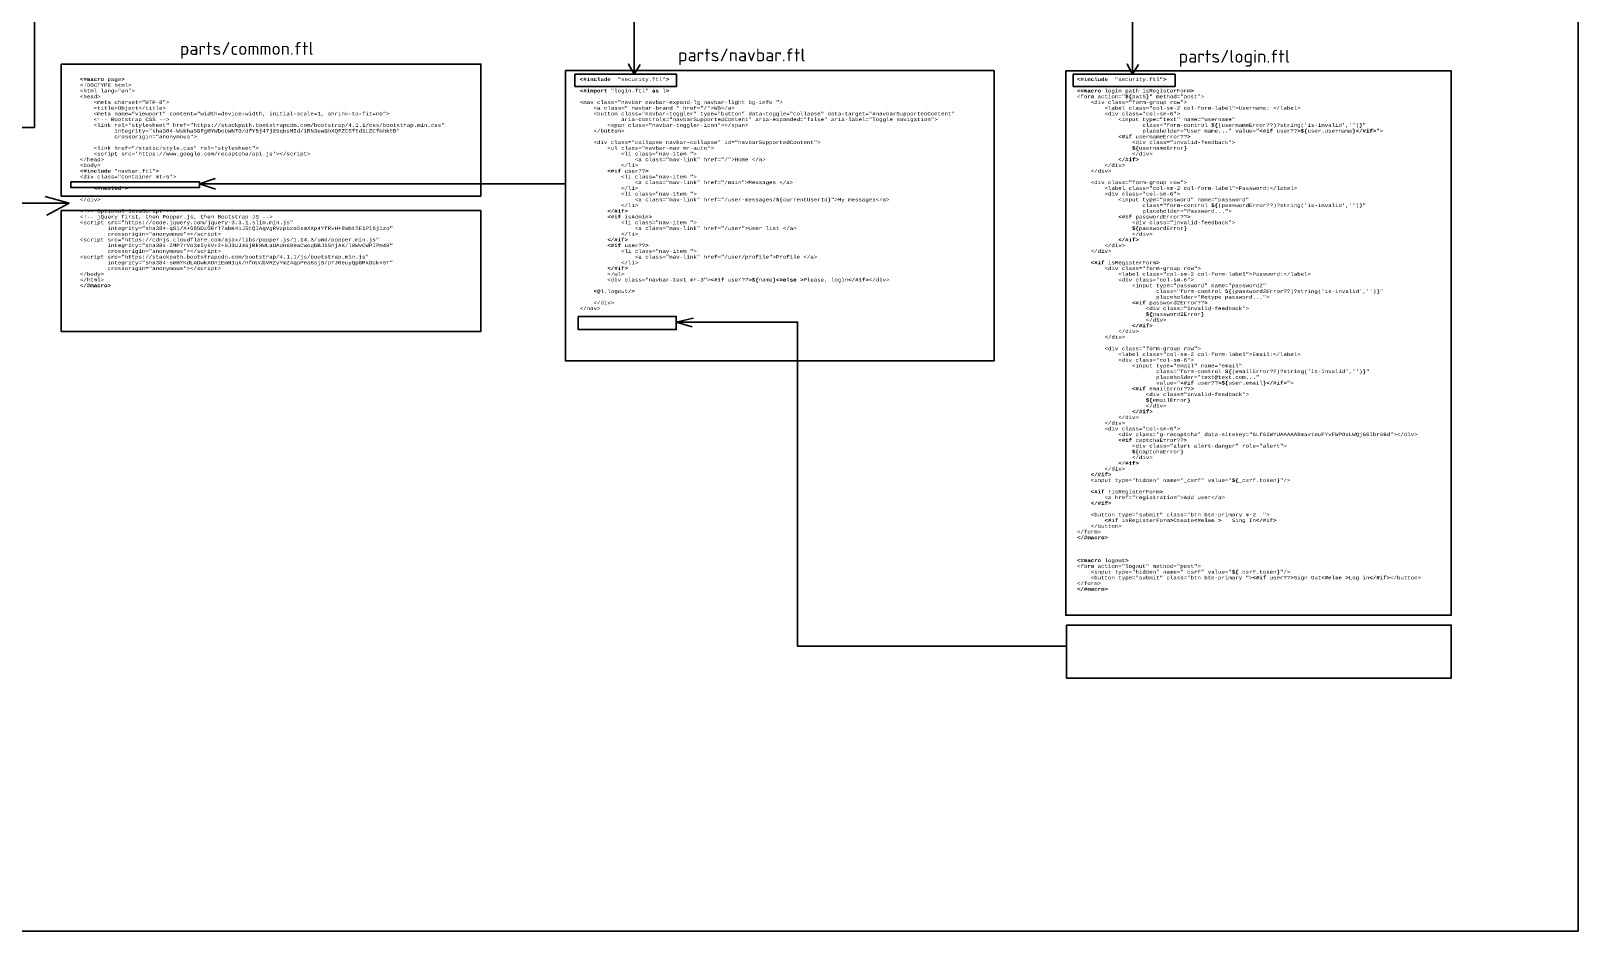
# Model space of a CAD drawing. Header units: millimetres. Extents: x 4539 to 8258, y 1617 to 3785.
# Drawn here: x 7413 to 8258, y 1872 to 2363 of the extents above; entities that cross this region are included whole.
import ezdxf

# ---------------------------------------------------------------- set-up
doc = ezdxf.new("R2010")
doc.units = ezdxf.units.MM
doc.styles.get("Standard").update_dxf_attribs({"font": 'arial.ttf'})

msp = doc.modelspace()

# ---------------------------------------------------------------- linework, layer by layer
at = {"color": 4, "lineweight": 30}
msp.add_lwpolyline([(6762.55, 2735.07), (8257.76, 2735.07), (8257.76, 1871.78), (6762.55, 1871.78)], close=True, dxfattribs=at)
at = {"color": 64, "lineweight": 30}
msp.add_lwpolyline([(7746.13, 2546.28), (7427.93, 2546.28), (7427.93, 2508.05), (7414.79, 2508.05), (7414.79, 2310.29), (7043.62, 2310.29), (7043.62, 2147.3), (7037.38, 2160.75), (7043.62, 2147.3), (7051.46, 2160.55)], dxfattribs=at)
at = {"color": 2, "lineweight": 30}
for points in [[(7742.23, 2368.97), (7742.23, 2339.3), (7739.21, 2344.85), (7742.23, 2339.3), (7745.55, 2344.58)], [(8014.43, 2368.97), (8014.43, 2339.3), (8011.42, 2344.85), (8014.43, 2339.3), (8017.76, 2344.58)]]:
    msp.add_lwpolyline(points, dxfattribs=at)
at = {"color": 3, "lineweight": 30}
for points in [[(7429.36, 2344.88), (7658.56, 2344.88), (7658.56, 2272.84), (7429.36, 2272.84)], [(7429.36, 2264.92), (7658.56, 2264.92), (7658.56, 2198.97), (7429.36, 2198.97)]]:
    msp.add_lwpolyline(points, close=True, dxfattribs=at)
at = {"color": 1, "lineweight": 30}
for points in [[(7704.64, 2341.36), (7938.83, 2341.36), (7938.83, 2182.91), (7704.64, 2182.91)], [(7434.53, 2280.69), (7504.76, 2280.69), (7504.76, 2277.54), (7434.53, 2277.54)]]:
    msp.add_lwpolyline(points, close=True, dxfattribs=at)
at = {"color": 6, "lineweight": 30}
for points in [[(7977.98, 2341.14), (8188.53, 2341.14), (8188.53, 2044.1), (7977.98, 2044.1)], [(7711.72, 2207.21), (7765.26, 2207.21), (7765.26, 2200.03), (7711.72, 2200.03)], [(7978.35, 2038.73), (8188.53, 2038.73), (8188.53, 2009.85), (7978.35, 2009.85)]]:
    msp.add_lwpolyline(points, close=True, dxfattribs=at)
at = {"color": 2, "lineweight": 30}
for points in [[(7709.88, 2339.3), (7765.43, 2339.3), (7765.43, 2332.72), (7709.88, 2332.72)], [(7982.09, 2339.3), (8037.64, 2339.3), (8037.64, 2332.72), (7982.09, 2332.72)]]:
    msp.add_lwpolyline(points, close=True, dxfattribs=at)
at = {"color": 1, "lineweight": 30}
msp.add_lwpolyline([(7704.64, 2279.55), (7504.76, 2279.55), (7513.32, 2282.4), (7504.76, 2279.55), (7513.5, 2276.65)], dxfattribs=at)
at = {"color": 3, "lineweight": 30}
msp.add_lwpolyline([(7420.62, 2272.62), (7433.6, 2269), (7421.5, 2262.47), (7433.6, 2269), (7130.31, 2269)], dxfattribs=at)
at = {"color": 6, "lineweight": 30}
msp.add_lwpolyline([(7978.35, 2027.23), (7831.47, 2027.23), (7831.47, 2204.07), (7831.47, 2204.07), (7831.47, 2204.07), (7765.26, 2204.07), (7774.37, 2206.16), (7765.26, 2204.07), (7773.83, 2201.58)], dxfattribs=at)

# ---------------------------------------------------------------- texts
at = {"attachment_point": 1}
for s, width, insert, char_height in [('{\\fISOCPEUR|b0|i0|c0|p34;parts/common.ftl}', 101.5882, (7494.09, 2356.9), 7), ('{\\fISOCPEUR|b0|i0|c0|p34;parts/navbar.ftl}', 101.5882, (7766.2, 2353.4), 7), ('{\\fISOCPEUR|b0|i0|c0|p34;parts/login.ftl}', 101.5882, (8039.62, 2352.63), 7), ('{\\fCourier New|b1|i0|c204|p49;\\H0.75x;\\C23;\\c3307724;<#macro \\fCourier New|b0|i0|c204|p49;\\C9;\\c13023145;page\\fCourier New|b1|i0|c204|p49;\\C23;\\c3307724;>^J\\fCourier New|b0|i0|c204|p49;\\C43;\\c6995944;<!DOCTYPE \\C9;\\c12237498;html\\C43;\\c6995944;>^J<html \\C9;\\c12237498;lang=\\C73;\\c6406821;"en"\\C43;\\c6995944;>^J<head>^J    <meta \\C9;\\c12237498;charset=\\C73;\\c6406821;"UTF-8"\\C43;\\c6995944;>^J    <title>\\C9;\\c13023145;Object\\C43;\\c6995944;</title>^J    <meta \\C9;\\c12237498;name=\\C73;\\c6406821;"viewport" \\C9;\\c12237498;content=\\C73;\\c6406821;"width=device-width, initial-scale=1, shrink-to-fit=no"\\C43;\\c6995944;>^J    \\C8;<!-- Bootstrap CSS -->^J    \\C43;\\c6995944;<link \\C9;\\c12237498;rel=\\C73;\\c6406821;"stylesheet" \\C9;\\c12237498;href=\\C73;\\c6406821;"https://stackpath.bootstrapcdn.com/bootstrap/4.1.1/css/bootstrap.min.css"^J          \\C9;\\c12237498;integrity=\\C73;\\c6406821;"sha384-WskhaSGFgHYWDcbwN70/dfYBj47jz9qbsMId/iRN3ewGhXQFZCSftd1LZCfmhktB"^J          \\C9;\\c12237498;crossorigin=\\C73;\\c6406821;"anonymous"\\C43;\\c6995944;>^J^J    <link \\C9;\\c12237498;href=\\C73;\\c6406821;"/static/style.css" \\C9;\\c12237498;rel=\\C73;\\c6406821;"stylesheet"\\C43;\\c6995944;>^J    <script \\C9;\\c12237498;src=\\C73;\\c6406821;\'https://www.google.com/recaptcha/api.js\'\\C43;\\c6995944;></script>^J</head>^J<body>^J\\fCourier New|b1|i0|c204|p49;\\C23;\\c3307724;<#include \\fCourier New|b0|i0|c204|p49;\\C75;\\c5867370;"navbar.ftl"\\fCourier New|b1|i0|c204|p49;\\C23;\\c3307724;>^J\\fCourier New|b0|i0|c204|p49;\\C43;\\c6995944;<div \\C9;\\c12237498;class=\\C73;\\c6406821;"container mt-5"\\C43;\\c6995944;>\\fCourier New|b0|i0|c0|p49;\\P\\fCourier New|b0|i0|c204|p49;^J    \\fCourier New|b1|i0|c204|p49;\\C23;\\c3307724;<#nested >\\fCourier New|b1|i0|c0|p49;\\P\\fCourier New|b1|i0|c204|p49;^J\\fCourier New|b0|i0|c204|p49;\\C43;\\c6995944;</div>^J^J\\C8;<!-- Optional JavaScript -->^J<!-- jQuery first, then Popper.js, then Bootstrap JS -->^J\\C43;\\c6995944;<script \\C9;\\c12237498;src=\\C73;\\c6406821;"https://code.jquery.com/jquery-3.3.1.slim.min.js"^J        \\C9;\\c12237498;integrity=\\C73;\\c6406821;"sha384-q8i/X+965DzO0rT7abK41JStQIAqVgRVzpbzo5smXKp4YfRvH+8abtTE1Pi6jizo"^J        \\C9;\\c12237498;crossorigin=\\C73;\\c6406821;"anonymous"\\C43;\\c6995944;></script>^J<script \\C9;\\c12237498;src=\\C73;\\c6406821;"https://cdnjs.cloudflare.com/ajax/libs/popper.js/1.14.3/umd/popper.min.js"^J        \\C9;\\c12237498;integrity=\\C73;\\c6406821;"sha384-ZMP7rVo3mIykV+2+9J3UJ46jBk0WLaUAdn689aCwoqbBJiSnjAK/l8WvCWPIPm49"^J        \\C9;\\c12237498;crossorigin=\\C73;\\c6406821;"anonymous"\\C43;\\c6995944;></script>^J<script \\C9;\\c12237498;src=\\C73;\\c6406821;"https://stackpath.bootstrapcdn.com/bootstrap/4.1.1/js/bootstrap.min.js"^J        \\C9;\\c12237498;integrity=\\C73;\\c6406821;"sha384-smHYKdLADwkXOn1EmN1qk/HfnUcbVRZyYmZ4qpPea6sjB/pTJ0euyQp0Mk8ck+5T"^J        \\C9;\\c12237498;crossorigin=\\C73;\\c6406821;"anonymous"\\C43;\\c6995944;></script>^J</body>^J</html>^J\\fCourier New|b1|i0|c204|p49;\\C23;\\c3307724;</#macro>}', 266.3189, (7439.54, 2337.51), 2.5), ('{\\fCourier New|b1|i0|c204|p49;\\H0.75x;\\C23;\\c3307724;<#include  \\fCourier New|b0|i0|c204|p49;\\C75;\\c5867370;"security.ftl"\\fCourier New|b1|i0|c204|p49;\\C23;\\c3307724;>\\fCourier New|b1|i0|c0|p49;\\P\\fCourier New|b1|i0|c204|p49;^J<#import \\fCourier New|b0|i0|c204|p49;\\C75;\\c5867370;"login.ftl" \\fCourier New|b1|i0|c204|p49;\\C23;\\c3307724;as \\fCourier New|b0|i0|c204|p49;\\C9;\\c13023145;l\\fCourier New|b1|i0|c204|p49;\\C23;\\c3307724;>^J^J\\fCourier New|b0|i0|c204|p49;\\C43;\\c6995944;<nav \\C9;\\c12237498;class=\\C73;\\c6406821;"navbar navbar-expand-lg navbar-light bg-info "\\C43;\\c6995944;>^J    <a \\C9;\\c12237498;class=\\C73;\\c6406821;" navbar-brand " \\C9;\\c12237498;href=\\C73;\\c6406821;"/"\\C43;\\c6995944;>\\C9;\\c13023145;WB\\C43;\\c6995944;</a>^J    <button \\C9;\\c12237498;class=\\C73;\\c6406821;"navbar-toggler" \\C9;\\c12237498;type=\\C73;\\c6406821;"button" \\C9;\\c12237498;data-toggle=\\C73;\\c6406821;"collapse" \\C9;\\c12237498;data-target=\\C73;\\c6406821;"#navbarSupportedContent"^J            \\C9;\\c12237498;aria-controls=\\C73;\\c6406821;"navbarSupportedContent" \\C9;\\c12237498;aria-expanded=\\C73;\\c6406821;"false" \\C9;\\c12237498;aria-label=\\C73;\\c6406821;"Toggle navigation"\\C43;\\c6995944;>^J        <span \\C9;\\c12237498;class=\\C73;\\c6406821;"navbar-toggler-icon"\\C43;\\c6995944;></span>^J    </button>^J^J    <div \\C9;\\c12237498;class=\\C73;\\c6406821;"collapse navbar-collapse" \\C9;\\c12237498;id=\\C73;\\c6406821;"navbarSupportedContent"\\C43;\\c6995944;>^J        <ul \\C9;\\c12237498;class=\\C73;\\c6406821;"navbar-nav mr-auto"\\C43;\\c6995944;>^J            <li \\C9;\\c12237498;class=\\C73;\\c6406821;"nav-item "\\C43;\\c6995944;>^J                <a \\C9;\\c12237498;class=\\C73;\\c6406821;"nav-link" \\C9;\\c12237498;href=\\C73;\\c6406821;"/"\\C43;\\c6995944;>\\C9;\\c13023145;Home \\C43;\\c6995944;</a>^J            </li>^J        \\fCourier New|b1|i0|c204|p49;\\C23;\\c3307724;<#if \\fCourier New|b0|i0|c204|p49;\\C9;\\c13023145;user\\C153;\\c12293992;??\\fCourier New|b1|i0|c204|p49;\\C23;\\c3307724;>^J            \\fCourier New|b0|i0|c204|p49;\\C43;\\c6995944;<li \\C9;\\c12237498;class=\\C73;\\c6406821;"nav-item "\\C43;\\c6995944;>^J                <a \\C9;\\c12237498;class=\\C73;\\c6406821;"nav-link" \\C9;\\c12237498;href=\\C73;\\c6406821;"/main"\\C43;\\c6995944;>\\C9;\\c13023145;Messages \\C43;\\c6995944;</a>^J            </li>^J            <li \\C9;\\c12237498;class=\\C73;\\c6406821;"nav-item "\\C43;\\c6995944;>^J                <a \\C9;\\c12237498;class=\\C73;\\c6406821;"nav-link" \\C9;\\c12237498;href=\\C73;\\c6406821;"/user-messages/\\fCourier New|b1|i0|c204|p49;\\C23;\\c3307724;$\\{\\fCourier New|b0|i0|c204|p49;\\C9;\\c13023145;currentUserId\\fCourier New|b1|i0|c204|p49;\\C23;\\c3307724;\\}\\fCourier New|b0|i0|c204|p49;\\C73;\\c6406821;"\\C43;\\c6995944;>\\C9;\\c13023145;My messages\\C43;\\c6995944;</a>^J            </li>^J        \\fCourier New|b1|i0|c204|p49;\\C23;\\c3307724;</#if>^J        <#if \\fCourier New|b0|i0|c204|p49;\\C9;\\c13023145;isAdmin\\fCourier New|b1|i0|c204|p49;\\C23;\\c3307724;>^J            \\fCourier New|b0|i0|c204|p49;\\C43;\\c6995944;<li \\C9;\\c12237498;class=\\C73;\\c6406821;"nav-item "\\C43;\\c6995944;>^J                <a \\C9;\\c12237498;class=\\C73;\\c6406821;"nav-link" \\C9;\\c12237498;href=\\C73;\\c6406821;"/user"\\C43;\\c6995944;>\\C9;\\c13023145;User list \\C43;\\c6995944;</a>^J            </li>^J        \\fCourier New|b1|i0|c204|p49;\\C23;\\c3307724;</#if>^J        <#if \\fCourier New|b0|i0|c204|p49;\\C9;\\c13023145;user\\C153;\\c12293992;??\\fCourier New|b1|i0|c204|p49;\\C23;\\c3307724;>^J            \\fCourier New|b0|i0|c204|p49;\\C43;\\c6995944;<li \\C9;\\c12237498;class=\\C73;\\c6406821;"nav-item "\\C43;\\c6995944;>^J                <a \\C9;\\c12237498;class=\\C73;\\c6406821;"nav-link" \\C9;\\c12237498;href=\\C73;\\c6406821;"/user/profile"\\C43;\\c6995944;>\\C9;\\c13023145;Profile \\C43;\\c6995944;</a>^J            </li>^J        \\fCourier New|b1|i0|c204|p49;\\C23;\\c3307724;</#if>^J        \\fCourier New|b0|i0|c204|p49;\\C43;\\c6995944;</ul>^J        <div \\C9;\\c12237498;class=\\C73;\\c6406821;"navbar-text mr-3"\\C43;\\c6995944;>\\fCourier New|b1|i0|c204|p49;\\C23;\\c3307724;<#if \\fCourier New|b0|i0|c204|p49;\\C9;\\c13023145;user\\C153;\\c12293992;??\\fCourier New|b1|i0|c204|p49;\\C23;\\c3307724;>$\\{\\fCourier New|b0|i0|c204|p49;\\C9;\\c13023145;name\\fCourier New|b1|i0|c204|p49;\\C23;\\c3307724;\\}<#else >\\fCourier New|b0|i0|c204|p49;\\C9;\\c13023145;Please, login\\fCourier New|b1|i0|c204|p49;\\C23;\\c3307724;</#if>\\fCourier New|b0|i0|c204|p49;\\C43;\\c6995944;</div>\\fCourier New|b0|i0|c0|p49;\\P\\fCourier New|b0|i0|c204|p49;^J    \\fCourier New|b1|i0|c204|p49;\\C23;\\c3307724;<@\\fCourier New|b0|i0|c204|p49;\\C9;\\c13023145;l.logout\\fCourier New|b1|i0|c204|p49;\\C23;\\c3307724;/>\\fCourier New|b1|i0|c0|p49;\\P\\fCourier New|b1|i0|c204|p49;^J    \\fCourier New|b0|i0|c204|p49;\\C43;\\c6995944;</div>^J</nav>}', 268.3818, (7712.56, 2337.51), 2.5), ('{\\fCourier New|b1|i0|c204|p49;\\H0.75x;\\C23;\\c3307724;<#include  \\fCourier New|b0|i0|c204|p49;\\C75;\\c5867370;"security.ftl"\\fCourier New|b1|i0|c204|p49;\\C23;\\c3307724;>\\fCourier New|b1|i0|c0|p49;\\P\\P\\fCourier New|b1|i0|c204|p49;<#macro \\fCourier New|b0|i0|c204|p49;\\C9;\\c13023145;login path isRegisterForm\\fCourier New|b1|i0|c204|p49;\\C23;\\c3307724;>^J\\fCourier New|b0|i0|c204|p49;\\C43;\\c6995944;<form \\C9;\\c12237498;action=\\C73;\\c6406821;"\\fCourier New|b1|i0|c204|p49;\\C23;\\c3307724;$\\{\\fCourier New|b0|i0|c204|p49;\\C9;\\c13023145;path\\fCourier New|b1|i0|c204|p49;\\C23;\\c3307724;\\}\\fCourier New|b0|i0|c204|p49;\\C73;\\c6406821;" \\C9;\\c12237498;method=\\C73;\\c6406821;"post"\\C43;\\c6995944;>^J    <div \\C9;\\c12237498;class=\\C73;\\c6406821;"form-group row"\\C43;\\c6995944;>^J        <label \\C9;\\c12237498;class=\\C73;\\c6406821;"col-sm-2 col-form-label"\\C43;\\c6995944;>\\C9;\\c13023145;Username: \\C43;\\c6995944;</label>^J        <div \\C9;\\c12237498;class=\\C73;\\c6406821;"col-sm-6"\\C43;\\c6995944;>^J            <input \\C9;\\c12237498;type=\\C73;\\c6406821;"text" \\C9;\\c12237498;name=\\C73;\\c6406821;"username"^J                   \\C9;\\c12237498;class=\\C73;\\c6406821;"form-control \\fCourier New|b1|i0|c204|p49;\\C23;\\c3307724;$\\{\\fCourier New|b0|i0|c204|p49;\\C9;\\c13023145;(usernameError\\C153;\\c12293992;??\\C9;\\c13023145;)\\C153;\\c12293992;?\\C9;\\c13023145;string(\\C75;\\c5867370;\'is-invalid\'\\C23;\\c3307724;,\\C75;\\c5867370;\'\'\\C9;\\c13023145;)\\fCourier New|b1|i0|c204|p49;\\C23;\\c3307724;\\}\\fCourier New|b0|i0|c204|p49;\\C73;\\c6406821;"^J                   \\C9;\\c12237498;placeholder=\\C73;\\c6406821;"User name..." \\C9;\\c12237498;value=\\C73;\\c6406821;"\\fCourier New|b1|i0|c204|p49;\\C23;\\c3307724;<#if \\fCourier New|b0|i0|c204|p49;\\C9;\\c13023145;user\\C153;\\c12293992;??\\fCourier New|b1|i0|c204|p49;\\C23;\\c3307724;>$\\{\\fCourier New|b0|i0|c204|p49;\\C9;\\c13023145;user.username\\fCourier New|b1|i0|c204|p49;\\C23;\\c3307724;\\}</#if>\\fCourier New|b0|i0|c204|p49;\\C73;\\c6406821;"\\C43;\\c6995944;>^J            \\fCourier New|b1|i0|c204|p49;\\C23;\\c3307724;<#if \\fCourier New|b0|i0|c204|p49;\\C9;\\c13023145;usernameError\\C153;\\c12293992;??\\fCourier New|b1|i0|c204|p49;\\C23;\\c3307724;>^J                \\fCourier New|b0|i0|c204|p49;\\C43;\\c6995944;<div \\C9;\\c12237498;class=\\C73;\\c6406821;"invalid-feedback"\\C43;\\c6995944;>^J                \\fCourier New|b1|i0|c204|p49;\\C23;\\c3307724;$\\{\\fCourier New|b0|i0|c204|p49;\\C9;\\c13023145;usernameError\\fCourier New|b1|i0|c204|p49;\\C23;\\c3307724;\\}^J                \\fCourier New|b0|i0|c204|p49;\\C43;\\c6995944;</div>^J            \\fCourier New|b1|i0|c204|p49;\\C23;\\c3307724;</#if>^J        \\fCourier New|b0|i0|c204|p49;\\C43;\\c6995944;</div>^J    </div>^J^J    <div \\C9;\\c12237498;class=\\C73;\\c6406821;"form-group row"\\C43;\\c6995944;>^J        <label \\C9;\\c12237498;class=\\C73;\\c6406821;"col-sm-2 col-form-label"\\C43;\\c6995944;>\\C9;\\c13023145;Password:\\C43;\\c6995944;</label>^J        <div \\C9;\\c12237498;class=\\C73;\\c6406821;"col-sm-6"\\C43;\\c6995944;>^J            <input \\C9;\\c12237498;type=\\C73;\\c6406821;"password" \\C9;\\c12237498;name=\\C73;\\c6406821;"password"^J                   \\C9;\\c12237498;class=\\C73;\\c6406821;"form-control \\fCourier New|b1|i0|c204|p49;\\C23;\\c3307724;$\\{\\fCourier New|b0|i0|c204|p49;\\C9;\\c13023145;(passwordError\\C153;\\c12293992;??\\C9;\\c13023145;)\\C153;\\c12293992;?\\C9;\\c13023145;string(\\C75;\\c5867370;\'is-invalid\'\\C23;\\c3307724;,\\C75;\\c5867370;\'\'\\C9;\\c13023145;)\\fCourier New|b1|i0|c204|p49;\\C23;\\c3307724;\\}\\fCourier New|b0|i0|c204|p49;\\C73;\\c6406821;"^J                   \\C9;\\c12237498;placeholder=\\C73;\\c6406821;"Password..."\\C43;\\c6995944;>^J            \\fCourier New|b1|i0|c204|p49;\\C23;\\c3307724;<#if \\fCourier New|b0|i0|c204|p49;\\C9;\\c13023145;passwordError\\C153;\\c12293992;??\\fCourier New|b1|i0|c204|p49;\\C23;\\c3307724;>^J                \\fCourier New|b0|i0|c204|p49;\\C43;\\c6995944;<div \\C9;\\c12237498;class=\\C73;\\c6406821;"invalid-feedback"\\C43;\\c6995944;>^J                \\fCourier New|b1|i0|c204|p49;\\C23;\\c3307724;$\\{\\fCourier New|b0|i0|c204|p49;\\C9;\\c13023145;passwordError\\fCourier New|b1|i0|c204|p49;\\C23;\\c3307724;\\}^J                \\fCourier New|b0|i0|c204|p49;\\C43;\\c6995944;</div>^J            \\fCourier New|b1|i0|c204|p49;\\C23;\\c3307724;</#if>^J        \\fCourier New|b0|i0|c204|p49;\\C43;\\c6995944;</div>^J    </div>^J^J    \\fCourier New|b1|i0|c204|p49;\\C23;\\c3307724;<#if \\fCourier New|b0|i0|c204|p49;\\C9;\\c13023145;isRegisterForm\\fCourier New|b1|i0|c204|p49;\\C23;\\c3307724;>^J        \\fCourier New|b0|i0|c204|p49;\\C43;\\c6995944;<div \\C9;\\c12237498;class=\\C73;\\c6406821;"form-group row"\\C43;\\c6995944;>^J            <label \\C9;\\c12237498;class=\\C73;\\c6406821;"col-sm-2 col-form-label"\\C43;\\c6995944;>\\C9;\\c13023145;Password:\\C43;\\c6995944;</label>^J            <div \\C9;\\c12237498;class=\\C73;\\c6406821;"col-sm-6"\\C43;\\c6995944;>^J                <input \\C9;\\c12237498;type=\\C73;\\c6406821;"password" \\C9;\\c12237498;name=\\C73;\\c6406821;"password2"^J                       \\C9;\\c12237498;class=\\C73;\\c6406821;"form-control \\fCourier New|b1|i0|c204|p49;\\C23;\\c3307724;$\\{\\fCourier New|b0|i0|c204|p49;\\C9;\\c13023145;(password2Error\\C153;\\c12293992;??\\C9;\\c13023145;)\\C153;\\c12293992;?\\C9;\\c13023145;string(\\C75;\\c5867370;\'is-invalid\'\\C23;\\c3307724;,\\C75;\\c5867370;\'\'\\C9;\\c13023145;)\\fCourier New|b1|i0|c204|p49;\\C23;\\c3307724;\\}\\fCourier New|b0|i0|c204|p49;\\C73;\\c6406821;"^J                       \\C9;\\c12237498;placeholder=\\C73;\\c6406821;"Retype password..."\\C43;\\c6995944;>^J                \\fCourier New|b1|i0|c204|p49;\\C23;\\c3307724;<#if \\fCourier New|b0|i0|c204|p49;\\C9;\\c13023145;password2Error\\C153;\\c12293992;??\\fCourier New|b1|i0|c204|p49;\\C23;\\c3307724;>^J                    \\fCourier New|b0|i0|c204|p49;\\C43;\\c6995944;<div \\C9;\\c12237498;class=\\C73;\\c6406821;"invalid-feedback"\\C43;\\c6995944;>^J                    \\fCourier New|b1|i0|c204|p49;\\C23;\\c3307724;$\\{\\fCourier New|b0|i0|c204|p49;\\C9;\\c13023145;password2Error\\fCourier New|b1|i0|c204|p49;\\C23;\\c3307724;\\}^J                    \\fCourier New|b0|i0|c204|p49;\\C43;\\c6995944;</div>^J                \\fCourier New|b1|i0|c204|p49;\\C23;\\c3307724;</#if>^J            \\fCourier New|b0|i0|c204|p49;\\C43;\\c6995944;</div>^J        </div>^J^J        <div \\C9;\\c12237498;class=\\C73;\\c6406821;"form-group row"\\C43;\\c6995944;>^J            <label \\C9;\\c12237498;class=\\C73;\\c6406821;"col-sm-2 col-form-label"\\C43;\\c6995944;>\\C9;\\c13023145;Email:\\C43;\\c6995944;</label>^J            <div \\C9;\\c12237498;class=\\C73;\\c6406821;"col-sm-6"\\C43;\\c6995944;>^J                <input \\C9;\\c12237498;type=\\C73;\\c6406821;"email" \\C9;\\c12237498;name=\\C73;\\c6406821;"email"^J                       \\C9;\\c12237498;class=\\C73;\\c6406821;"form-control \\fCourier New|b1|i0|c204|p49;\\C23;\\c3307724;$\\{\\fCourier New|b0|i0|c204|p49;\\C9;\\c13023145;(emailError\\C153;\\c12293992;??\\C9;\\c13023145;)\\C153;\\c12293992;?\\C9;\\c13023145;string(\\C75;\\c5867370;\'is-invalid\'\\C23;\\c3307724;,\\C75;\\c5867370;\'\'\\C9;\\c13023145;)\\fCourier New|b1|i0|c204|p49;\\C23;\\c3307724;\\}\\fCourier New|b0|i0|c204|p49;\\C73;\\c6406821;"^J                       \\C9;\\c12237498;placeholder=\\C73;\\c6406821;"text@text.com..."^J                       \\C9;\\c12237498;value=\\C73;\\c6406821;"\\fCourier New|b1|i0|c204|p49;\\C23;\\c3307724;<#if \\fCourier New|b0|i0|c204|p49;\\C9;\\c13023145;user\\C153;\\c12293992;??\\fCourier New|b1|i0|c204|p49;\\C23;\\c3307724;>$\\{\\fCourier New|b0|i0|c204|p49;\\C9;\\c13023145;user.email\\fCourier New|b1|i0|c204|p49;\\C23;\\c3307724;\\}</#if>\\fCourier New|b0|i0|c204|p49;\\C73;\\c6406821;"\\C43;\\c6995944;>^J                \\fCourier New|b1|i0|c204|p49;\\C23;\\c3307724;<#if \\fCourier New|b0|i0|c204|p49;\\C9;\\c13023145;emailError\\C153;\\c12293992;??\\fCourier New|b1|i0|c204|p49;\\C23;\\c3307724;>^J                    \\fCourier New|b0|i0|c204|p49;\\C43;\\c6995944;<div \\C9;\\c12237498;class=\\C73;\\c6406821;"invalid-feedback"\\C43;\\c6995944;>^J                    \\fCourier New|b1|i0|c204|p49;\\C23;\\c3307724;$\\{\\fCourier New|b0|i0|c204|p49;\\C9;\\c13023145;emailError\\fCourier New|b1|i0|c204|p49;\\C23;\\c3307724;\\}^J                    \\fCourier New|b0|i0|c204|p49;\\C43;\\c6995944;</div>^J                \\fCourier New|b1|i0|c204|p49;\\C23;\\c3307724;</#if>^J            \\fCourier New|b0|i0|c204|p49;\\C43;\\c6995944;</div>^J        </div>^J        <div \\C9;\\c12237498;class=\\C73;\\c6406821;"col-sm-6"\\C43;\\c6995944;>^J            <div \\C9;\\c12237498;class=\\C73;\\c6406821;"g-recaptcha" \\C9;\\c12237498;data-sitekey=\\C73;\\c6406821;"6Lf6iWYUAAAAADmaxteuFYvFWPOxLWQj6SIbr68d"\\C43;\\c6995944;></div>^J            \\fCourier New|b1|i0|c204|p49;\\C23;\\c3307724;<#if \\fCourier New|b0|i0|c204|p49;\\C9;\\c13023145;captchaError\\C153;\\c12293992;??\\fCourier New|b1|i0|c204|p49;\\C23;\\c3307724;>^J                \\fCourier New|b0|i0|c204|p49;\\C43;\\c6995944;<div \\C9;\\c12237498;class=\\C73;\\c6406821;"alert alert-danger" \\C9;\\c12237498;role=\\C73;\\c6406821;"alert"\\C43;\\c6995944;>^J                \\fCourier New|b1|i0|c204|p49;\\C23;\\c3307724;$\\{\\fCourier New|b0|i0|c204|p49;\\C9;\\c13023145;captchaError\\fCourier New|b1|i0|c204|p49;\\C23;\\c3307724;\\}^J                \\fCourier New|b0|i0|c204|p49;\\C43;\\c6995944;</div>^J            \\fCourier New|b1|i0|c204|p49;\\C23;\\c3307724;</#if>^J        \\fCourier New|b0|i0|c204|p49;\\C43;\\c6995944;</div>^J    \\fCourier New|b1|i0|c204|p49;\\C23;\\c3307724;</#if>^J    \\fCourier New|b0|i0|c204|p49;\\C43;\\c6995944;<input \\C9;\\c12237498;type=\\C73;\\c6406821;"hidden" \\C9;\\c12237498;name=\\C73;\\c6406821;"_csrf" \\C9;\\c12237498;value=\\C73;\\c6406821;"\\fCourier New|b1|i0|c204|p49;\\C23;\\c3307724;$\\{\\fCourier New|b0|i0|c204|p49;\\C9;\\c13023145;_csrf.token\\fCourier New|b1|i0|c204|p49;\\C23;\\c3307724;\\}\\fCourier New|b0|i0|c204|p49;\\C73;\\c6406821;"\\C43;\\c6995944;/>^J^J    \\fCourier New|b1|i0|c204|p49;\\C23;\\c3307724;<#if \\fCourier New|b0|i0|c204|p49;\\C153;\\c12293992;!\\C9;\\c13023145;isRegisterForm\\fCourier New|b1|i0|c204|p49;\\C23;\\c3307724;>^J        \\fCourier New|b0|i0|c204|p49;\\C43;\\c6995944;<a \\C9;\\c12237498;href=\\C73;\\c6406821;"registration"\\C43;\\c6995944;>\\C9;\\c13023145;Add user\\C43;\\c6995944;</a>^J    \\fCourier New|b1|i0|c204|p49;\\C23;\\c3307724;</#if>^J^J    \\fCourier New|b0|i0|c204|p49;\\C43;\\c6995944;<button \\C9;\\c12237498;type=\\C73;\\c6406821;"submit" \\C9;\\c12237498;class=\\C73;\\c6406821;"btn btn-primary m-2  "\\C43;\\c6995944;>^J        \\fCourier New|b1|i0|c204|p49;\\C23;\\c3307724;<#if \\fCourier New|b0|i0|c204|p49;\\C9;\\c13023145;isRegisterForm\\fCourier New|b1|i0|c204|p49;\\C23;\\c3307724;>\\fCourier New|b0|i0|c204|p49;\\C9;\\c13023145;Cteate\\fCourier New|b1|i0|c204|p49;\\C23;\\c3307724;<#else >   \\fCourier New|b0|i0|c204|p49;\\C9;\\c13023145;Sing In\\fCourier New|b1|i0|c204|p49;\\C23;\\c3307724;</#if>^J    \\fCourier New|b0|i0|c204|p49;\\C43;\\c6995944;</button>^J</form>^J\\fCourier New|b1|i0|c204|p49;\\C23;\\c3307724;</#macro>\\fCourier New|b1|i0|c0|p49;\\P\\P\\fCourier New|b1|i0|c204|p49;^J^J<#macro \\fCourier New|b0|i0|c204|p49;\\C9;\\c13023145;logout\\fCourier New|b1|i0|c204|p49;\\C23;\\c3307724;>^J\\fCourier New|b0|i0|c204|p49;\\C43;\\c6995944;<form \\C9;\\c12237498;action=\\C73;\\c6406821;"logout" \\C9;\\c12237498;method=\\C73;\\c6406821;"post"\\C43;\\c6995944;>^J    <input \\C9;\\c12237498;type=\\C73;\\c6406821;"hidden" \\C9;\\c12237498;name=\\C73;\\c6406821;"_csrf" \\C9;\\c12237498;value=\\C73;\\c6406821;"\\fCourier New|b1|i0|c204|p49;\\C23;\\c3307724;$\\{\\fCourier New|b0|i0|c204|p49;\\C9;\\c13023145;_csrf.token\\fCourier New|b1|i0|c204|p49;\\C23;\\c3307724;\\}\\fCourier New|b0|i0|c204|p49;\\C73;\\c6406821;"\\C43;\\c6995944;/>^J    <button \\C9;\\c12237498;type=\\C73;\\c6406821;"submit" \\C9;\\c12237498;class=\\C73;\\c6406821;"btn btn-primary "\\C43;\\c6995944;>\\fCourier New|b1|i0|c204|p49;\\C23;\\c3307724;<#if \\fCourier New|b0|i0|c204|p49;\\C9;\\c13023145;user\\C153;\\c12293992;??\\fCourier New|b1|i0|c204|p49;\\C23;\\c3307724;>\\fCourier New|b0|i0|c204|p49;\\C9;\\c13023145;Sign Out\\fCourier New|b1|i0|c204|p49;\\C23;\\c3307724;<#else >\\fCourier New|b0|i0|c204|p49;\\C9;\\c13023145;Log in\\fCourier New|b1|i0|c204|p49;\\C23;\\c3307724;</#if>\\fCourier New|b0|i0|c204|p49;\\C43;\\c6995944;</button>^J</form>^J\\fCourier New|b1|i0|c204|p49;\\C23;\\c3307724;</#macro>}', 231.4685, (7984.1, 2337.51), 2.5)]:
    msp.add_mtext_dynamic_manual_height_columns(s, width=width, gutter_width=12.5, heights=[0], dxfattribs=dict(at, insert=insert, char_height=char_height))

doc.saveas('drawing.dxf')
